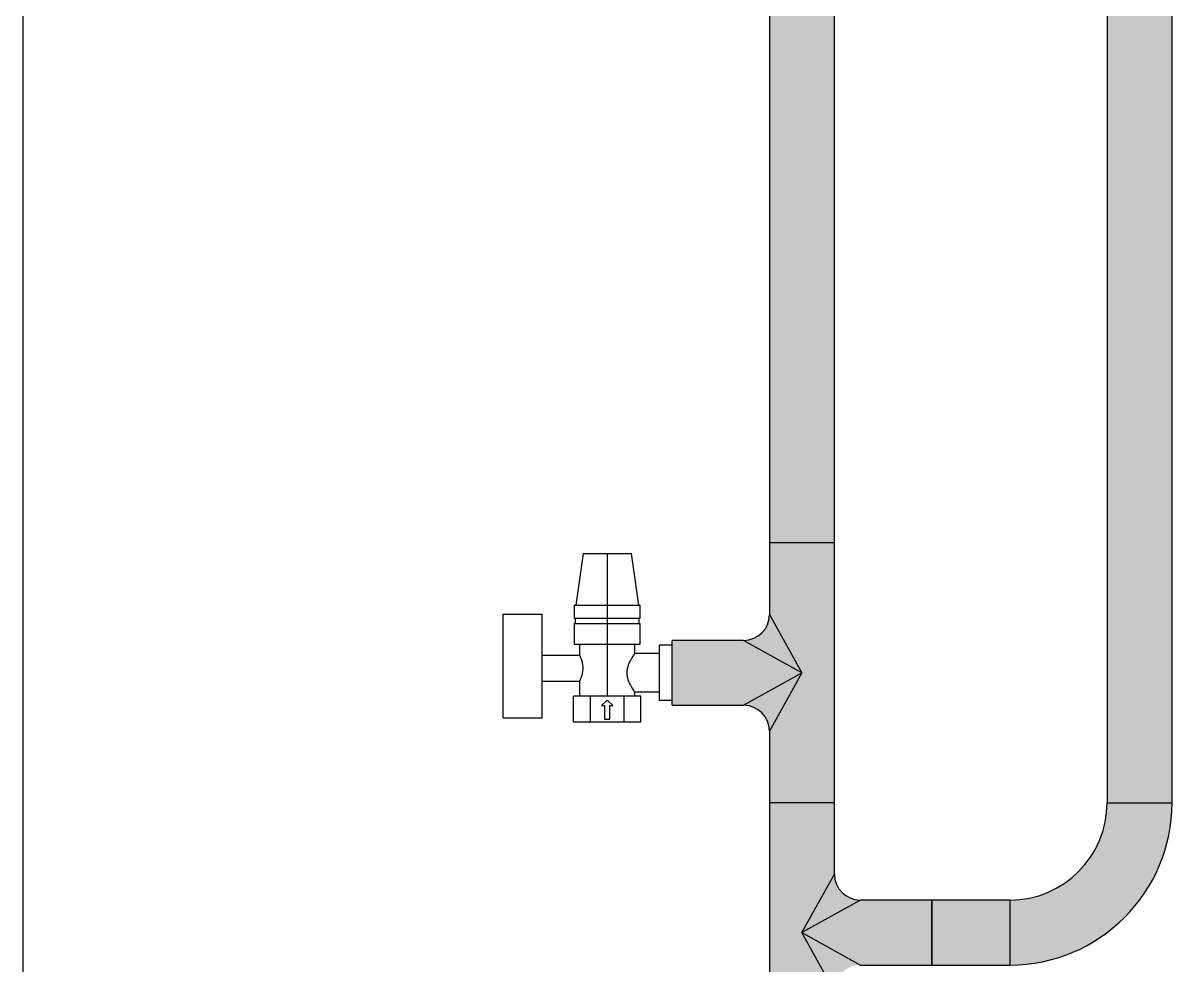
# Model space of a CAD drawing. Header units: centimetres. Extents: x -13594 to 4017, y -3206 to 1780.
# Drawn here: x -13594 to -13027, y -1600 to -1136 of the extents above; entities that cross this region are included whole.
import ezdxf

# ---------------------------------------------------------------- set-up
doc = ezdxf.new("R2010")
doc.units = ezdxf.units.CM

msp = doc.modelspace()

# ---------------------------------------------------------------- hatches: boundary and pattern name
at = {"transparency": 33554687}
h = msp.add_hatch(dxfattribs=at)
h.set_pattern_fill('ANSI31', color=5)
h.set_pattern_definition([(45, (9747.07579, -4323.31006), (-0.08838834765, 0.08838834765), [])])
h.paths.add_polyline_path([(-13193.7, -687.16), (-13225.74, -687.16), (-13225.74, -1392.12), (-13193.7, -1392.12)])
h.paths.add_polyline_path([(-13193.7, -1392.12), (-13225.74, -1392.12), (-13225.74, -1427.37), (-13209.72, -1456.21), (-13225.74, -1485.04), (-13225.74, -1520.29), (-13193.7, -1520.29)])
h.paths.add_polyline_path([(-13209.72, -1456.21), (-13238.56, -1440.18), (-13273.81, -1440.18), (-13273.81, -1456.21), (-13273.81, -1472.23), (-13238.56, -1472.23)])
h.paths.add_polyline_path([(-13225.74, -1427.37, -0.414214), (-13238.56, -1440.18), (-13209.72, -1456.21)])
h.paths.add_polyline_path([(-13209.72, -1456.21), (-13238.56, -1472.23, -0.414214), (-13225.74, -1485.04)])
h.paths.add_polyline_path([(-13193.7, -1520.29), (-13225.74, -1520.29), (-13225.74, -1648.47), (-13193.7, -1648.47), (-13193.7, -1613.22), (-13209.72, -1584.38), (-13193.7, -1555.54)])
h.paths.add_polyline_path([(-13180.88, -1568.36, -0.414214), (-13193.7, -1555.54), (-13209.72, -1584.38)])
h.paths.add_polyline_path([(-13209.72, -1584.38), (-13193.7, -1613.22, -0.414214), (-13180.88, -1600.4)])
h.paths.add_polyline_path([(-13145.63, -1568.36), (-13180.88, -1568.36), (-13209.72, -1584.38), (-13180.88, -1600.4), (-13145.63, -1600.4)])
h.paths.add_polyline_path([(-13107.18, -1568.36), (-13145.63, -1568.36), (-13145.63, -1600.4), (-13107.18, -1600.4)])
h.paths.add_polyline_path([(-13027.07, -1520.29), (-13059.12, -1520.29, -0.414214), (-13107.18, -1568.36), (-13107.18, -1600.4, 0.414214)])
h.paths.add_polyline_path([(-13027.07, -925.45), (-13027.81, -925.45), (-13059.12, -925.45), (-13059.12, -1520.29), (-13027.07, -1520.29)])
h.paths.add_polyline_path([(-13193.7, -1648.47), (-13225.74, -1648.47), (-13225.74, -2091.15), (-13225.31, -2091.15), (-13193.27, -2091.15)])
h.paths.add_polyline_path([(-13209.29, -2155.24), (-13193.27, -2126.4), (-13193.27, -2091.15), (-13225.31, -2091.15), (-13225.31, -2219.32), (-13193.27, -2219.32), (-13193.27, -2184.08)])
h.paths.add_polyline_path([(-13209.29, -2155.24), (-13193.27, -2184.08, -0.414214), (-13180.45, -2171.26)])
h.paths.add_polyline_path([(-13145.2, -2139.21), (-13180.45, -2139.21), (-13209.29, -2155.24), (-13180.45, -2171.26), (-13145.2, -2171.26)])
h.paths.add_polyline_path([(-13180.45, -2139.21, -0.414214), (-13193.27, -2126.4), (-13209.29, -2155.24)])
h.paths.add_polyline_path([(-13193.7, -2275.08), (-13195.83, -2275.08), (-13210.77, -2275.08), (-13225.1, -2275.08), (-13225.74, -2275.08), (-13225.74, -2307.05), (-13224.88, -2307.05), (-13193.7, -2307.05)])
h.paths.add_polyline_path([(-13193.7, -2371.14), (-13224.88, -2371.14), (-13225.74, -2371.14), (-13225.74, -2499.31), (-13193.7, -2499.31)])

# ---------------------------------------------------------------- linework, layer by layer
at = {"color": 7, "linetype": 'Continuous', "lineweight": 25}
for p, q in [((-13225.74, -687.16), (-13225.74, -1392.12)), ((-13193.7, -1392.12), (-13193.7, -687.16)), ((-13059.12, -925.45), (-13059.12, -1520.29)), ((-13027.07, -1520.29), (-13027.07, -925.45)), ((-13225.74, -1392.12), (-13225.74, -1427.37)), ((-13193.7, -1392.12), (-13225.74, -1392.12)), ((-13193.7, -1520.29), (-13193.7, -1392.12)), ((-13317.79, -1397.25), (-13321.39, -1422.88)), ((-13317.79, -1397.25), (-13305.85, -1397.25)), ((-13305.85, -1397.25), (-13305.85, -1422.88)), ((-13305.85, -1397.25), (-13293.91, -1397.25)), ((-13290.31, -1422.88), (-13293.91, -1397.25)), ((-13322.13, -1422.88), (-13322.13, -1429.29)), ((-13322.13, -1422.88), (-13305.85, -1422.88)), ((-13305.85, -1422.88), (-13305.85, -1429.29)), ((-13305.85, -1422.88), (-13289.58, -1422.88)), ((-13289.58, -1429.29), (-13289.58, -1422.88)), ((-13357.12, -1427.2), (-13337.89, -1427.2)), ((-13357.12, -1478.47), (-13357.12, -1427.2)), ((-13337.89, -1478.47), (-13337.89, -1427.2)), ((-13225.74, -1427.37), (-13209.72, -1456.21)), ((-13322.13, -1429.29), (-13305.85, -1429.29)), ((-13322.13, -1431.85), (-13322.13, -1442.11)), ((-13322.13, -1431.85), (-13305.85, -1431.85)), ((-13321.67, -1429.29), (-13321.67, -1431.85)), ((-13305.85, -1429.29), (-13289.58, -1429.29)), ((-13305.85, -1429.29), (-13305.85, -1431.85)), ((-13305.85, -1431.85), (-13305.85, -1442.11)), ((-13305.85, -1431.85), (-13289.57, -1431.85)), ((-13290.03, -1431.85), (-13290.03, -1429.29)), ((-13289.57, -1442.11), (-13289.57, -1431.85)), ((-13238.56, -1440.18), (-13273.81, -1440.18)), ((-13273.81, -1456.21), (-13273.81, -1440.18)), ((-13209.72, -1456.21), (-13238.56, -1440.18)), ((-13322.13, -1442.11), (-13305.85, -1442.11)), ((-13319.5, -1442.11), (-13319.5, -1447.49)), ((-13305.85, -1442.11), (-13289.57, -1442.11)), ((-13305.85, -1442.11), (-13305.85, -1467.74)), ((-13292.2, -1446.59), (-13292.2, -1442.11)), ((-13273.81, -1442.56), (-13280.22, -1442.56)), ((-13280.22, -1442.56), (-13280.22, -1469.86)), ((-13337.89, -1447.49), (-13319.5, -1447.49)), ((-13280.22, -1446.59), (-13292.2, -1446.59)), ((-13273.81, -1472.23), (-13273.81, -1456.21)), ((-13238.56, -1472.23), (-13209.72, -1456.21)), ((-13209.72, -1456.21), (-13225.74, -1485.04)), ((-13337.89, -1460.3), (-13319.5, -1460.3)), ((-13319.5, -1460.3), (-13319.5, -1467.74)), ((-13322.49, -1480.56), (-13322.49, -1467.74)), ((-13314.17, -1467.74), (-13322.49, -1467.74)), ((-13314.17, -1480.56), (-13314.17, -1467.74)), ((-13297.53, -1467.74), (-13314.17, -1467.74)), ((-13297.53, -1480.56), (-13297.53, -1467.74)), ((-13289.21, -1467.74), (-13297.53, -1467.74)), ((-13292.2, -1467.74), (-13292.2, -1465.82)), ((-13280.22, -1465.82), (-13292.2, -1465.82)), ((-13289.21, -1480.56), (-13289.21, -1467.74)), ((-13305.85, -1469.72), (-13308.63, -1472.27)), ((-13308.63, -1472.27), (-13307.13, -1472.27)), ((-13307.13, -1472.27), (-13307.13, -1479.06)), ((-13303.07, -1472.27), (-13305.85, -1469.72)), ((-13304.57, -1472.27), (-13303.07, -1472.27)), ((-13304.57, -1479.06), (-13304.57, -1472.27)), ((-13273.81, -1469.86), (-13280.22, -1469.86)), ((-13273.81, -1472.23), (-13238.56, -1472.23)), ((-13357.12, -1478.47), (-13337.89, -1478.47)), ((-13307.13, -1479.06), (-13304.57, -1479.06)), ((-13314.17, -1480.56), (-13322.49, -1480.56)), ((-13297.53, -1480.56), (-13314.17, -1480.56)), ((-13289.21, -1480.56), (-13297.53, -1480.56)), ((-13225.74, -1485.04), (-13225.74, -1520.29)), ((-13225.74, -1520.29), (-13225.74, -1648.47)), ((-13193.7, -1520.29), (-13225.74, -1520.29)), ((-13193.7, -1555.54), (-13193.7, -1520.29)), ((-13059.12, -1520.29), (-13027.07, -1520.29)), ((-13209.72, -1584.38), (-13193.7, -1555.54)), ((-13180.88, -1568.36), (-13209.72, -1584.38)), ((-13145.63, -1568.36), (-13180.88, -1568.36)), ((-13107.18, -1568.36), (-13145.63, -1568.36)), ((-13145.63, -1584.38), (-13145.63, -1568.36)), ((-13145.63, -1568.36), (-13145.63, -1600.4)), ((-13107.18, -1568.36), (-13107.18, -1600.4)), ((-13193.7, -1613.22), (-13209.72, -1584.38)), ((-13209.72, -1584.38), (-13180.88, -1600.4)), ((-13145.63, -1600.4), (-13145.63, -1584.38)), ((-13180.88, -1600.4), (-13145.63, -1600.4)), ((-13145.63, -1600.4), (-13107.18, -1600.4))]:
    msp.add_line(p, q, dxfattribs=at)
msp.add_lwpolyline([(-13594.21, 1779.66), (-13594.21, -3205.52)])
for centre, radius, start, end in [((-13238.56, -1427.37), 12.82, 270.6049, 359.2614), ((-13238.56, -1485.04), 12.82, 0.6049, 89.2614), ((-13107.18, -1520.29), 48.07, 270, 0), ((-13107.18, -1520.29), 80.11, 270, 0), ((-13180.88, -1555.54), 12.82, 180.6049, 269.2614)]:
    msp.add_arc(centre, radius, start, end, dxfattribs=at)
for points, knots in [([(-13319.5, -1447.49), (-13319.49, -1447.51), (-13319.47, -1447.56), (-13319.23, -1448.08), (-13318.73, -1449.25), (-13318.2, -1451), (-13317.95, -1452.61), (-13317.88, -1453.89), (-13317.95, -1455.17), (-13318.2, -1456.78), (-13318.73, -1458.54), (-13319.23, -1459.71), (-13319.47, -1460.23), (-13319.49, -1460.28), (-13319.5, -1460.3)], [0, 0, 0, 0, 0.062744, 0.125275, 0.250187, 0.374809, 0.437095, 0.499768, 0.5624, 0.624993, 0.749968, 0.874683, 0.936993, 1, 1, 1, 1]), ([(-13292.2, -1446.59), (-13292.23, -1446.63), (-13292.28, -1446.71), (-13292.84, -1447.51), (-13294, -1449.28), (-13295.31, -1451.82), (-13296.02, -1454.24), (-13296.23, -1456.21), (-13296.02, -1458.18), (-13295.31, -1460.59), (-13294, -1463.13), (-13292.84, -1464.89), (-13292.28, -1465.7), (-13292.23, -1465.78), (-13292.2, -1465.82)], [0, 0, 0, 0, 0.0624939, 0.1252518, 0.2500074, 0.3746227, 0.4374142, 0.500171, 0.5627656, 0.6253271, 0.7500306, 0.8744563, 0.9371927, 1, 1, 1, 1])]:
    msp.add_open_spline(points, degree=3, knots=knots, dxfattribs=at)

doc.saveas('drawing.dxf')
